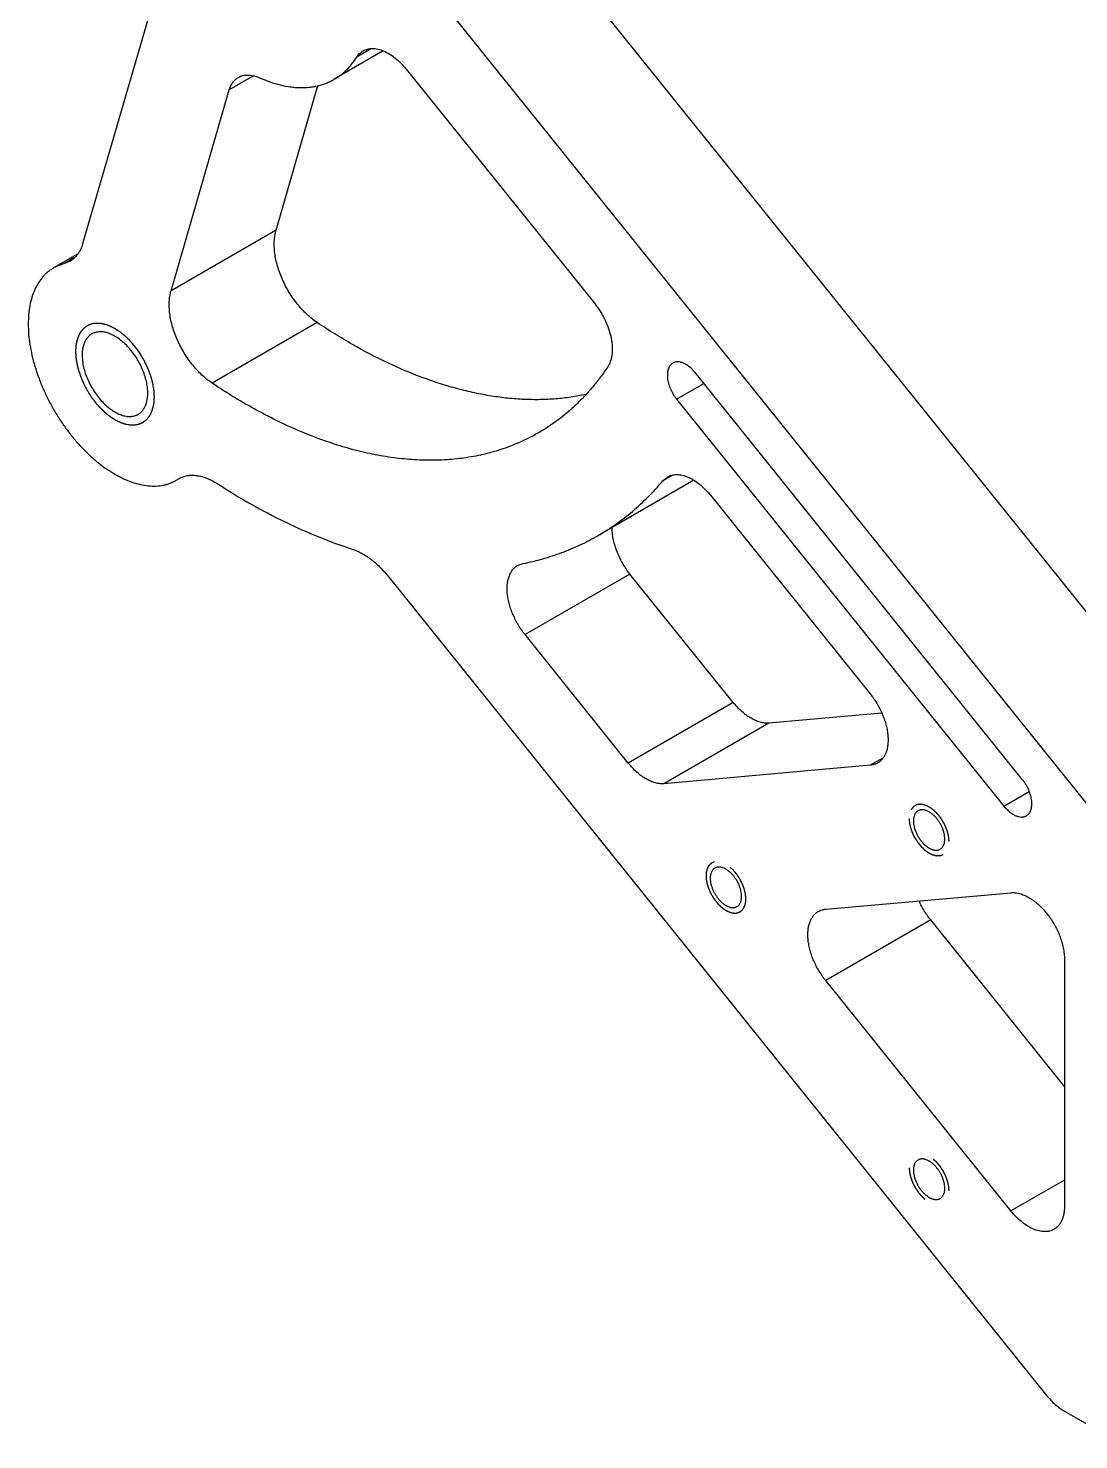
# Model space of a CAD drawing. Header units: inches. Extents: x 0 to 22, y 0 to 17.
# Drawn here: x 15.993 to 19.53, y 9.138 to 13.892 of the extents above; entities that cross this region are included whole.
import ezdxf

# ---------------------------------------------------------------- set-up
doc = ezdxf.new("R2010")
doc.units = ezdxf.units.IN
doc.header["$LTSCALE"] = 1.21
doc.header["$MEASUREMENT"] = 0
doc.linetypes.add('HIDDEN', pattern=[0.2, 0.1, -0.1])
doc.layers.get('0').update_dxf_attribs({"linetype": 'CONTINUOUS'})
doc.layers.add('02___PRT_ALL_AXES', color=7, linetype='CONTINUOUS')

msp = doc.modelspace()

# ---------------------------------------------------------------- linework, layer by layer
at = {"color": 7, "linetype": 'CONTINUOUS'}
for p, q in [((19.9321, 11.458), (17.2895, 14.7454)), ((19.5785, 11.2539), (16.9359, 14.5413)), ((16.4145, 13.9867), (16.1765, 13.1656)), ((17.1886, 13.8151), (17.0238, 13.7199)), ((17.1495, 13.8236), (17.0992, 13.7945)), ((17.2657, 13.754), (17.8997, 12.9653)), ((16.7517, 13.7311), (16.6703, 13.6841)), ((16.8275, 13.2111), (16.9689, 13.6989)), ((16.474, 13.007), (16.6703, 13.6841)), ((16.8275, 13.2111), (16.474, 13.007)), ((16.1592, 13.1308), (16.0788, 13.0844)), ((16.134, 13.1069), (16.0788, 13.0844)), ((16.1471, 13.1179), (16.114, 13.0987)), ((16.9659, 12.9005), (16.6123, 12.6964)), ((18.1764, 12.6427), (18.268, 12.6956)), ((19.3413, 11.3605), (18.239, 12.7317)), ((18.1764, 12.6427), (19.2787, 11.2715)), ((16.4918, 12.3691), (16.5019, 12.3753)), ((18.2343, 12.3691), (17.9113, 12.1827)), ((18.1632, 12.3865), (18.1298, 12.3673)), ((18.1298, 12.3673), (18.1454, 12.3805)), ((18.2906, 12.3188), (18.8283, 11.6498)), ((17.641, 12.0822), (17.659, 12.0889)), ((17.2038, 12.0471), (19.4223, 9.2873)), ((18.0194, 12.0536), (17.6659, 11.8494)), ((18.3672, 11.6209), (18.0194, 12.0536)), ((18.0137, 11.4167), (17.6659, 11.8494)), ((18.3672, 11.6209), (18.0137, 11.4167)), ((18.8671, 11.5854), (18.4874, 11.5515)), ((18.4874, 11.5515), (18.1339, 11.3473)), ((18.8705, 11.4337), (18.8283, 11.4094)), ((18.8283, 11.4094), (18.1339, 11.3473)), ((19.2787, 11.2715), (19.3639, 11.3207)), ((18.6784, 10.9246), (19.3021, 10.9803)), ((19.0319, 10.8883), (18.6784, 10.6842)), ((19.4824, 10.3279), (19.0319, 10.8883)), ((19.4824, 10.756), (19.4824, 9.9244)), ((19.3021, 9.9083), (18.6784, 10.6842)), ((19.4824, 10.0124), (19.3021, 9.9083)), ((19.4824, 9.234), (19.6493, 9.1377))]:
    msp.add_line(p, q, dxfattribs=at)
for points, knots in [([(17.0238, 13.7199), (17.0276, 13.7221), (17.035, 13.7267), (17.0456, 13.7343), (17.0558, 13.7426), (17.0688, 13.7547), (17.0839, 13.7717), (17.0944, 13.7867), (17.0992, 13.7945)], [0, 0, 0, 0, 0.121561, 0.24347, 0.366074, 0.489711, 0.741162, 1, 1, 1, 1]), ([(17.0992, 13.7945), (17.1006, 13.7968), (17.1036, 13.801), (17.1087, 13.8067), (17.1143, 13.8117), (17.1185, 13.8145), (17.1206, 13.8157)], [0, 0, 0, 0, 0.258793, 0.510311, 0.756568, 1, 1, 1, 1]), ([(17.1206, 13.8157), (17.1229, 13.817), (17.1278, 13.8194), (17.1356, 13.8219), (17.1439, 13.8234), (17.1525, 13.8238), (17.1616, 13.8232), (17.1709, 13.8216), (17.1804, 13.8189), (17.1936, 13.8139), (17.2103, 13.805), (17.2298, 13.7911), (17.2452, 13.777), (17.2571, 13.7643), (17.2629, 13.7575), (17.2657, 13.754)], [0, 0, 0, 0, 0.047256, 0.095138, 0.14423, 0.195038, 0.247983, 0.303375, 0.361436, 0.422283, 0.552322, 0.693014, 0.842959, 0.920791, 1, 1, 1, 1]), ([(16.6703, 13.6841), (16.6716, 13.6887), (16.6749, 13.6975), (16.6807, 13.7076), (16.6862, 13.7145), (16.6907, 13.719), (16.6955, 13.723), (16.699, 13.7253), (16.7008, 13.7263)], [0, 0, 0, 0, 0.27152, 0.525579, 0.647321, 0.766398, 0.883656, 1, 1, 1, 1]), ([(16.7008, 13.7263), (16.7032, 13.7277), (16.7082, 13.7301), (16.7162, 13.7327), (16.7248, 13.7341), (16.7337, 13.7344), (16.743, 13.7337), (16.7526, 13.7318), (16.7624, 13.7289), (16.7689, 13.7264), (16.7721, 13.7249)], [0, 0, 0, 0, 0.111417, 0.224376, 0.3403, 0.460462, 0.585912, 0.717456, 0.855465, 1, 1, 1, 1]), ([(16.7721, 13.7249), (16.7836, 13.7198), (16.8065, 13.7107), (16.8412, 13.7004), (16.8697, 13.6949), (16.8919, 13.6925), (16.9133, 13.6914), (16.9343, 13.6922), (16.9547, 13.695), (16.9695, 13.6981), (16.9838, 13.7021), (16.9977, 13.707), (17.011, 13.7129), (17.0196, 13.7175), (17.0238, 13.7199)], [0, 0, 0, 0, 0.144621, 0.282578, 0.413987, 0.477413, 0.539422, 0.659565, 0.718011, 0.775546, 0.832332, 0.888546, 0.944372, 1, 1, 1, 1]), ([(16.9659, 12.9005), (16.96, 12.9045), (16.9483, 12.9131), (16.9315, 12.9278), (16.9152, 12.9441), (16.8998, 12.9621), (16.8853, 12.9814), (16.8719, 13.0018), (16.8598, 13.0231), (16.8492, 13.0451), (16.8401, 13.0673), (16.8327, 13.0897), (16.8271, 13.1119), (16.8233, 13.1336), (16.8214, 13.1546), (16.8214, 13.1746), (16.8233, 13.1934), (16.8259, 13.2054), (16.8275, 13.2111)], [0, 0, 0, 0, 0.059507, 0.121697, 0.186108, 0.252307, 0.31981, 0.388075, 0.456549, 0.524676, 0.591907, 0.657715, 0.721612, 0.783161, 0.841987, 0.897826, 0.950528, 1, 1, 1, 1]), ([(16.1765, 13.1656), (16.1746, 13.1591), (16.1711, 13.1498), (16.1651, 13.1382), (16.16, 13.1304), (16.1543, 13.1234), (16.1481, 13.117), (16.1413, 13.1115), (16.1365, 13.1083), (16.134, 13.1069)], [0, 0, 0, 0, 0.271477, 0.40058, 0.525667, 0.647332, 0.766359, 0.88361, 1, 1, 1, 1]), ([(16.0788, 13.0844), (16.0754, 13.0824), (16.0688, 13.0782), (16.0594, 13.0711), (16.0506, 13.0631), (16.0394, 13.0513), (16.027, 13.0344), (16.0147, 13.0113), (16.0051, 12.9856), (15.9982, 12.9574), (15.9941, 12.9271), (15.9928, 12.8948), (15.9942, 12.8609), (15.9985, 12.8258), (16.0055, 12.7897), (16.0152, 12.753), (16.0275, 12.7161), (16.0422, 12.6792), (16.0592, 12.6429), (16.0785, 12.6073), (16.0997, 12.5728), (16.1226, 12.5399), (16.1472, 12.5087), (16.173, 12.4796), (16.2, 12.4529), (16.2277, 12.4288), (16.256, 12.4076), (16.2846, 12.3894), (16.3132, 12.3744), (16.3416, 12.3628), (16.3695, 12.3547), (16.3965, 12.3501), (16.4226, 12.3492), (16.4435, 12.3515), (16.4593, 12.3553), (16.4706, 12.3589), (16.4815, 12.3635), (16.4884, 12.3671), (16.4918, 12.3691)], [0, 0, 0, 0, 0.011248, 0.022547, 0.033951, 0.045512, 0.069272, 0.094162, 0.12042, 0.148202, 0.177582, 0.208572, 0.241119, 0.275124, 0.310449, 0.34692, 0.384338, 0.422484, 0.461123, 0.50001, 0.538898, 0.577536, 0.615681, 0.653098, 0.689567, 0.72489, 0.758893, 0.791438, 0.822425, 0.851803, 0.879582, 0.905838, 0.930726, 0.954482, 0.966045, 0.977454, 0.988756, 1, 1, 1, 1]), ([(16.6123, 12.6964), (16.6064, 12.7004), (16.5947, 12.709), (16.5779, 12.7236), (16.5617, 12.74), (16.5462, 12.758), (16.5317, 12.7773), (16.5184, 12.7977), (16.5063, 12.819), (16.4956, 12.841), (16.4866, 12.8632), (16.4792, 12.8856), (16.4735, 12.9078), (16.4697, 12.9295), (16.4678, 12.9505), (16.4678, 12.9705), (16.4697, 12.9893), (16.4723, 13.0013), (16.474, 13.007)], [0, 0, 0, 0, 0.059507, 0.121697, 0.186108, 0.252307, 0.31981, 0.388075, 0.456549, 0.524676, 0.591907, 0.657715, 0.721612, 0.783161, 0.841987, 0.897826, 0.950528, 1, 1, 1, 1]), ([(17.8997, 12.9653), (17.9031, 12.961), (17.9097, 12.9523), (17.9219, 12.9342), (17.9351, 12.9102), (17.9475, 12.8805), (17.9547, 12.8553), (17.9582, 12.8355), (17.9596, 12.8213), (17.96, 12.8076), (17.9592, 12.7946), (17.9573, 12.7824), (17.9543, 12.7711), (17.9501, 12.7608), (17.9466, 12.7546), (17.9447, 12.7517)], [0, 0, 0, 0, 0.070492, 0.141837, 0.284894, 0.425592, 0.560581, 0.625027, 0.687003, 0.746277, 0.802679, 0.856149, 0.906744, 0.954614, 1, 1, 1, 1]), ([(17.8702, 12.6584), (17.8537, 12.6548), (17.8202, 12.6486), (17.7689, 12.6428), (17.7164, 12.6403), (17.6627, 12.641), (17.608, 12.6451), (17.5523, 12.6524), (17.4957, 12.6631), (17.4384, 12.6769), (17.3804, 12.694), (17.3014, 12.7214), (17.2017, 12.7637), (17.1035, 12.8151), (17.0248, 12.862), (16.9855, 12.8874), (16.9659, 12.9005)], [0, 0, 0, 0, 0.052711, 0.106318, 0.160957, 0.216751, 0.273805, 0.332211, 0.392043, 0.453361, 0.516211, 0.580621, 0.71415, 0.854007, 0.926268, 1, 1, 1, 1]), ([(17.9447, 12.7517), (17.9369, 12.74), (17.9208, 12.7171), (17.895, 12.6844), (17.8678, 12.6535), (17.8391, 12.6246), (17.8092, 12.5976), (17.7779, 12.5726), (17.7453, 12.5497), (17.7228, 12.5357), (17.7113, 12.5291)], [0, 0, 0, 0, 0.129806, 0.257778, 0.384115, 0.509037, 0.6328, 0.755687, 0.877989, 1, 1, 1, 1]), ([(18.1635, 12.7639), (18.1618, 12.7629), (18.1585, 12.7606), (18.1544, 12.7561), (18.1509, 12.7507), (18.1483, 12.7446), (18.1464, 12.7377), (18.1453, 12.7301), (18.145, 12.722), (18.1456, 12.7135), (18.1469, 12.7046), (18.1491, 12.6955), (18.152, 12.6862), (18.1556, 12.677), (18.1599, 12.668), (18.1648, 12.6591), (18.1703, 12.6507), (18.1743, 12.6453), (18.1764, 12.6427)], [0, 0, 0, 0, 0.043617, 0.088342, 0.135155, 0.184807, 0.237799, 0.294381, 0.354593, 0.418288, 0.48518, 0.554861, 0.626841, 0.700542, 0.775346, 0.850642, 0.925788, 1, 1, 1, 1]), ([(18.239, 12.7317), (18.2361, 12.7353), (18.2301, 12.7421), (18.2203, 12.7511), (18.2117, 12.7572), (18.2048, 12.7612), (18.1997, 12.7636), (18.1946, 12.7655), (18.1881, 12.7673), (18.1817, 12.7682), (18.1756, 12.7679), (18.1713, 12.7671), (18.1672, 12.7658), (18.1647, 12.7646), (18.1635, 12.7639)], [0, 0, 0, 0, 0.15698, 0.306968, 0.447667, 0.514126, 0.57781, 0.638666, 0.696735, 0.804929, 0.855745, 0.904843, 0.952733, 1, 1, 1, 1]), ([(17.7113, 12.5291), (17.6935, 12.5188), (17.6568, 12.4999), (17.599, 12.4766), (17.5387, 12.4585), (17.476, 12.4456), (17.4112, 12.438), (17.3443, 12.4357), (17.2757, 12.4387), (17.2176, 12.4455), (17.1704, 12.4535), (17.1221, 12.4634), (17.061, 12.4791), (16.9872, 12.503), (16.9127, 12.5319), (16.8376, 12.5658), (16.7622, 12.6046), (16.6867, 12.6481), (16.6371, 12.6798), (16.6123, 12.6964)], [0, 0, 0, 0, 0.052722, 0.105751, 0.159383, 0.213899, 0.269558, 0.326587, 0.385185, 0.445515, 0.476377, 0.507719, 0.571878, 0.638069, 0.706329, 0.776672, 0.849097, 0.92357, 1, 1, 1, 1]), ([(16.5019, 12.3753), (16.5061, 12.3777), (16.5149, 12.3818), (16.5293, 12.3855), (16.5447, 12.3868), (16.5608, 12.3857), (16.5776, 12.3822), (16.5948, 12.3763), (16.6123, 12.3682), (16.6237, 12.3616), (16.6294, 12.3579)], [0, 0, 0, 0, 0.106368, 0.215095, 0.328125, 0.447124, 0.573319, 0.707454, 0.849808, 1, 1, 1, 1]), ([(17.9113, 12.1827), (17.9318, 12.1945), (17.9718, 12.2201), (18.0284, 12.2638), (18.0815, 12.3128), (18.1141, 12.3486), (18.1298, 12.3673)], [0, 0, 0, 0, 0.246763, 0.494857, 0.745564, 1, 1, 1, 1]), ([(18.1454, 12.3805), (18.1478, 12.3818), (18.1526, 12.3842), (18.1604, 12.3867), (18.1687, 12.3882), (18.1774, 12.3886), (18.1864, 12.388), (18.1957, 12.3863), (18.2053, 12.3837), (18.215, 12.38), (18.2248, 12.3753), (18.2381, 12.3677), (18.2546, 12.3559), (18.2701, 12.3418), (18.282, 12.3291), (18.2877, 12.3223), (18.2906, 12.3188)], [0, 0, 0, 0, 0.047271, 0.095148, 0.144226, 0.195029, 0.247966, 0.303354, 0.361409, 0.422248, 0.485917, 0.552364, 0.693038, 0.842987, 0.920813, 1, 1, 1, 1]), ([(16.6294, 12.3579), (16.6668, 12.3338), (16.7419, 12.2885), (16.8562, 12.2284), (16.9699, 12.1776), (17.0465, 12.1496), (17.0845, 12.1373)], [0, 0, 0, 0, 0.263557, 0.518201, 0.763703, 1, 1, 1, 1]), ([(17.659, 12.0889), (17.6815, 12.0933), (17.7258, 12.1038), (17.7903, 12.1248), (17.8524, 12.1509), (17.892, 12.1716), (17.9113, 12.1827)], [0, 0, 0, 0, 0.253948, 0.504578, 0.752883, 1, 1, 1, 1]), ([(18.0194, 12.0536), (18.0148, 12.0594), (18.0058, 12.0714), (17.9939, 12.0905), (17.9834, 12.1105), (17.9747, 12.1309), (17.9677, 12.1515), (17.9627, 12.1719), (17.9598, 12.1917), (17.9592, 12.2047), (17.9593, 12.211)], [0, 0, 0, 0, 0.130145, 0.261877, 0.39349, 0.523514, 0.650459, 0.772941, 0.889768, 1, 1, 1, 1]), ([(17.0845, 12.1373), (17.0897, 12.1357), (17.1001, 12.1317), (17.1155, 12.1241), (17.1309, 12.1149), (17.1462, 12.1042), (17.1613, 12.0919), (17.1761, 12.0782), (17.1903, 12.0633), (17.1994, 12.0526), (17.2038, 12.0471)], [0, 0, 0, 0, 0.107299, 0.220312, 0.338808, 0.462503, 0.591027, 0.723895, 0.860507, 1, 1, 1, 1]), ([(17.6659, 11.8494), (17.6619, 11.8544), (17.6541, 11.8647), (17.6436, 11.881), (17.6341, 11.8979), (17.6259, 11.9154), (17.6189, 11.9331), (17.6133, 11.9508), (17.6092, 11.9683), (17.6066, 11.9853), (17.6055, 12.0018), (17.606, 12.0173), (17.6081, 12.0319), (17.6117, 12.0451), (17.6169, 12.057), (17.6225, 12.0657), (17.6276, 12.0717), (17.6317, 12.0757), (17.6362, 12.0792), (17.6393, 12.0812), (17.641, 12.0822)], [0, 0, 0, 0, 0.074217, 0.149343, 0.22462, 0.299419, 0.373116, 0.445084, 0.514759, 0.581643, 0.645334, 0.705538, 0.762117, 0.815104, 0.864754, 0.911563, 0.934149, 0.956328, 0.978232, 1, 1, 1, 1]), ([(18.8283, 11.6498), (18.8323, 11.6448), (18.84, 11.6345), (18.8506, 11.6183), (18.86, 11.6013), (18.8683, 11.5839), (18.8753, 11.5662), (18.8809, 11.5485), (18.885, 11.531), (18.8876, 11.5139), (18.8886, 11.4975), (18.8881, 11.4819), (18.8861, 11.4674), (18.8824, 11.4541), (18.8773, 11.4423), (18.8707, 11.432), (18.8627, 11.4234), (18.8565, 11.419), (18.8532, 11.4171)], [0, 0, 0, 0, 0.074219, 0.149354, 0.22464, 0.299443, 0.373145, 0.445121, 0.514803, 0.581694, 0.645393, 0.705606, 0.762194, 0.815188, 0.864846, 0.911662, 0.956387, 1, 1, 1, 1]), ([(18.4874, 11.5515), (18.4828, 11.5511), (18.473, 11.5512), (18.458, 11.5541), (18.4425, 11.5595), (18.4268, 11.5675), (18.4112, 11.5778), (18.3958, 11.5902), (18.381, 11.6047), (18.3717, 11.6153), (18.3672, 11.6209)], [0, 0, 0, 0, 0.097987, 0.20328, 0.316751, 0.438759, 0.568997, 0.706723, 0.85092, 1, 1, 1, 1]), ([(18.1339, 11.3473), (18.1292, 11.3469), (18.1194, 11.3471), (18.1044, 11.3499), (18.089, 11.3554), (18.0733, 11.3634), (18.0576, 11.3736), (18.0422, 11.3861), (18.0274, 11.4006), (18.0182, 11.4112), (18.0137, 11.4167)], [0, 0, 0, 0, 0.097987, 0.20328, 0.316751, 0.438759, 0.568997, 0.706723, 0.85092, 1, 1, 1, 1]), ([(18.8532, 11.4171), (18.8514, 11.416), (18.8475, 11.4141), (18.8414, 11.4118), (18.835, 11.4102), (18.8305, 11.4096), (18.8283, 11.4094)], [0, 0, 0, 0, 0.245005, 0.492165, 0.743291, 1, 1, 1, 1]), ([(19.3542, 11.2393), (19.3559, 11.2403), (19.3592, 11.2426), (19.3633, 11.2471), (19.3668, 11.2524), (19.3694, 11.2586), (19.3713, 11.2655), (19.3724, 11.2731), (19.3727, 11.2812), (19.3721, 11.2897), (19.3708, 11.2986), (19.3686, 11.3077), (19.3657, 11.317), (19.3621, 11.3262), (19.3578, 11.3352), (19.3529, 11.3441), (19.3474, 11.3525), (19.3434, 11.3579), (19.3413, 11.3605)], [0, 0, 0, 0, 0.043617, 0.088342, 0.135155, 0.184807, 0.237799, 0.294381, 0.354593, 0.418288, 0.48518, 0.554861, 0.626841, 0.700542, 0.775346, 0.850642, 0.925788, 1, 1, 1, 1]), ([(19.2787, 11.2715), (19.2816, 11.2679), (19.2876, 11.2611), (19.2974, 11.2521), (19.306, 11.246), (19.3129, 11.242), (19.318, 11.2396), (19.3231, 11.2377), (19.3295, 11.2359), (19.336, 11.235), (19.3421, 11.2353), (19.3464, 11.2361), (19.3505, 11.2374), (19.353, 11.2386), (19.3542, 11.2393)], [0, 0, 0, 0, 0.15698, 0.306968, 0.447667, 0.514126, 0.57781, 0.638666, 0.696735, 0.804929, 0.855745, 0.904843, 0.952733, 1, 1, 1, 1]), ([(19.0319, 10.8883), (19.028, 10.8931), (19.0205, 10.9032), (19.0102, 10.919), (19.0009, 10.9355), (18.9954, 10.9469), (18.9928, 10.9526)], [0, 0, 0, 0, 0.24777, 0.49859, 0.750006, 1, 1, 1, 1]), ([(19.3021, 10.9803), (19.3067, 10.9807), (19.3166, 10.9806), (19.3315, 10.9777), (19.347, 10.9722), (19.3627, 10.9643), (19.3783, 10.954), (19.3937, 10.9415), (19.4086, 10.9271), (19.4226, 10.9109), (19.4356, 10.8933), (19.4474, 10.8746), (19.4578, 10.855), (19.4665, 10.8349), (19.4734, 10.8147), (19.4785, 10.7946), (19.4816, 10.7751), (19.4824, 10.7622), (19.4824, 10.756)], [0, 0, 0, 0, 0.04505, 0.093459, 0.145628, 0.201719, 0.2616, 0.324926, 0.391188, 0.459753, 0.529903, 0.600858, 0.671814, 0.741966, 0.810529, 0.876786, 0.940139, 1, 1, 1, 1]), ([(18.6784, 10.6842), (18.6744, 10.6891), (18.6667, 10.6995), (18.6561, 10.7157), (18.6466, 10.7327), (18.6384, 10.7501), (18.6314, 10.7678), (18.6258, 10.7855), (18.6217, 10.803), (18.6191, 10.82), (18.618, 10.8365), (18.6185, 10.852), (18.6206, 10.8666), (18.6242, 10.8798), (18.6294, 10.8917), (18.636, 10.902), (18.644, 10.9105), (18.6502, 10.915), (18.6535, 10.9169)], [0, 0, 0, 0, 0.074219, 0.149354, 0.22464, 0.299443, 0.373145, 0.445121, 0.514803, 0.581694, 0.645393, 0.705606, 0.762194, 0.815188, 0.864846, 0.911662, 0.956387, 1, 1, 1, 1]), ([(18.6535, 10.9169), (18.6553, 10.918), (18.6592, 10.9199), (18.6653, 10.9222), (18.6717, 10.9238), (18.6761, 10.9244), (18.6784, 10.9246)], [0, 0, 0, 0, 0.245005, 0.492165, 0.743291, 1, 1, 1, 1]), ([(19.4472, 9.8466), (19.4449, 9.8452), (19.44, 9.8429), (19.4322, 9.8403), (19.4239, 9.8389), (19.4121, 9.8383), (19.3998, 9.8399), (19.3874, 9.8434), (19.3777, 9.847), (19.3679, 9.8517), (19.3545, 9.8593), (19.338, 9.8711), (19.3225, 9.8853), (19.3106, 9.898), (19.3049, 9.9048), (19.3021, 9.9083)], [0, 0, 0, 0, 0.047265, 0.095153, 0.144246, 0.195056, 0.303239, 0.361303, 0.422152, 0.485829, 0.552289, 0.692987, 0.842953, 0.920792, 1, 1, 1, 1]), ([(19.4824, 9.9244), (19.4824, 9.92), (19.482, 9.9113), (19.4803, 9.8988), (19.4775, 9.8872), (19.4735, 9.8766), (19.4685, 9.8672), (19.4624, 9.8589), (19.4553, 9.8519), (19.45, 9.8482), (19.4472, 9.8466)], [0, 0, 0, 0, 0.148502, 0.289484, 0.422739, 0.548645, 0.667991, 0.781936, 0.891988, 1, 1, 1, 1]), ([(19.4223, 9.2873), (19.4268, 9.2818), (19.436, 9.2711), (19.4508, 9.2567), (19.4662, 9.2442), (19.477, 9.2372), (19.4824, 9.234)], [0, 0, 0, 0, 0.265689, 0.52252, 0.76796, 1, 1, 1, 1])]:
    msp.add_open_spline(points, degree=3, knots=knots, dxfattribs=at)
at = {"layer": '02___PRT_ALL_AXES', "color": 8, "linetype": 'HIDDEN'}
for p, q in [((16.2577, 12.8924), (16.2523, 12.894)), ((16.2964, 12.8729), (16.2908, 12.8765)), ((16.3341, 12.8409), (16.3289, 12.8461)), ((16.3392, 12.8354), (16.3341, 12.8409)), ((16.3442, 12.8298), (16.3392, 12.8354)), ((16.354, 12.818), (16.3442, 12.8298)), ((16.3587, 12.8119), (16.354, 12.818)), ((16.3676, 12.7992), (16.3587, 12.8119)), ((16.3719, 12.7926), (16.3676, 12.7992)), ((16.3909, 12.7583), (16.3874, 12.7653)), ((16.1631, 12.738), (16.1653, 12.7308)), ((16.1653, 12.7308), (16.1705, 12.7165)), ((16.1705, 12.7165), (16.1733, 12.7093)), ((16.1868, 12.6812), (16.1906, 12.6743)), ((16.4155, 12.6802), (16.4144, 12.6872)), ((16.4176, 12.6407), (16.4178, 12.647)), ((16.4178, 12.647), (16.4179, 12.6502)), ((16.2166, 12.6354), (16.2214, 12.6294)), ((16.2214, 12.6294), (16.2263, 12.6236)), ((16.2853, 12.5736), (16.2908, 12.5706)), ((16.3236, 12.558), (16.3289, 12.557)), ((19.0661, 11.2314), (19.0638, 11.2345)), ((18.9659, 11.1935), (18.9671, 11.1898)), ((18.9767, 11.1683), (18.9786, 11.1648)), ((18.303, 11.0838), (18.3008, 11.0832)), ((18.3008, 10.9616), (18.303, 10.9583)), ((18.3698, 10.9116), (18.3724, 10.9116)), ((18.3797, 10.9122), (18.382, 10.9127))]:
    msp.add_line(p, q, dxfattribs=at)
for points, knots in [([(16.2029, 12.8942), (16.2013, 12.8936), (16.1989, 12.8927), (16.1958, 12.8914), (16.1936, 12.8901), (16.1913, 12.889), (16.1891, 12.8876), (16.187, 12.8861), (16.1849, 12.8848), (16.183, 12.883), (16.181, 12.8814), (16.179, 12.8797), (16.1773, 12.8777), (16.1754, 12.8759), (16.1732, 12.8731), (16.1716, 12.871), (16.1705, 12.8696)], [0, 0, 0, 0, 0.125, 0.1875, 0.25, 0.3125, 0.375, 0.4375, 0.5, 0.5625, 0.625, 0.6875, 0.75, 0.8125, 0.875, 1, 1, 1, 1]), ([(16.2523, 12.894), (16.2509, 12.8944), (16.248, 12.8952), (16.2419, 12.8964), (16.2343, 12.8977), (16.227, 12.8979), (16.2212, 12.8978), (16.2181, 12.8974), (16.2166, 12.8973)], [0, 0, 0, 0, 0.125, 0.25, 0.5, 0.75, 0.875, 1, 1, 1, 1]), ([(16.1653, 12.8612), (16.1644, 12.8591), (16.1629, 12.8561), (16.1611, 12.852), (16.16, 12.8486), (16.1587, 12.8454), (16.1577, 12.8419), (16.1568, 12.8383), (16.1558, 12.8349), (16.1553, 12.831), (16.1545, 12.8273), (16.1539, 12.8235), (16.1536, 12.8195), (16.1531, 12.8156), (16.1529, 12.8102), (16.1528, 12.806), (16.1527, 12.8033)], [0, 0, 0, 0, 0.125, 0.1875, 0.25, 0.3125, 0.375, 0.4375, 0.5, 0.5625, 0.625, 0.6875, 0.75, 0.8125, 0.875, 1, 1, 1, 1]), ([(16.1705, 12.8696), (16.1703, 12.8693), (16.17, 12.8689), (16.1691, 12.8676), (16.168, 12.8658), (16.167, 12.8641), (16.1661, 12.8626), (16.1656, 12.8616), (16.1653, 12.8612)], [0, 0, 0, 0, 0.125, 0.25, 0.5, 0.75, 0.875, 1, 1, 1, 1]), ([(16.1527, 12.8033), (16.1528, 12.8008), (16.1528, 12.7972), (16.153, 12.7922), (16.1534, 12.7882), (16.1537, 12.7843), (16.1541, 12.7802), (16.1547, 12.7761), (16.1552, 12.7721), (16.156, 12.7679), (16.1569, 12.7624), (16.1582, 12.7568), (16.1594, 12.7513), (16.161, 12.7454), (16.1622, 12.7409), (16.1631, 12.738)], [0, 0, 0, 0, 0.125, 0.1875, 0.25, 0.3125, 0.375, 0.4375, 0.5, 0.5625, 0.625, 0.75, 0.8125, 0.875, 1, 1, 1, 1]), ([(16.3874, 12.7653), (16.3869, 12.7663), (16.3861, 12.7678), (16.3851, 12.7699), (16.3832, 12.7735), (16.3804, 12.7786), (16.3773, 12.7837), (16.3754, 12.787), (16.3739, 12.7895), (16.3727, 12.7913), (16.3719, 12.7926)], [0, 0, 0, 0, 0.125, 0.1875, 0.25, 0.5, 0.75, 0.8125, 0.875, 1, 1, 1, 1]), ([(16.4144, 12.6872), (16.4138, 12.6901), (16.4126, 12.6959), (16.4097, 12.7077), (16.4055, 12.7226), (16.3999, 12.7376), (16.395, 12.7495), (16.3922, 12.7554), (16.3909, 12.7583)], [0, 0, 0, 0, 0.125, 0.25, 0.5, 0.75, 0.875, 1, 1, 1, 1]), ([(16.1733, 12.7093), (16.1738, 12.7083), (16.1744, 12.7067), (16.1753, 12.7046), (16.177, 12.701), (16.1793, 12.6957), (16.182, 12.6904), (16.1837, 12.687), (16.185, 12.6844), (16.1861, 12.6825), (16.1868, 12.6812)], [0, 0, 0, 0, 0.125, 0.1875, 0.25, 0.5, 0.75, 0.8125, 0.875, 1, 1, 1, 1]), ([(16.2263, 12.6236), (16.2271, 12.6228), (16.2281, 12.6216), (16.2296, 12.6199), (16.2322, 12.6171), (16.236, 12.613), (16.2403, 12.6086), (16.2439, 12.6051), (16.246, 12.6032), (16.247, 12.6023)], [0, 0, 0, 0, 0.125, 0.1875, 0.25, 0.5, 0.75, 0.875, 1, 1, 1, 1]), ([(16.247, 12.6023), (16.2473, 12.602), (16.2479, 12.6014), (16.2496, 12.5999), (16.2519, 12.5978), (16.2541, 12.5959), (16.256, 12.5943), (16.2572, 12.5934), (16.2577, 12.5929)], [0, 0, 0, 0, 0.125, 0.25, 0.5, 0.75, 0.875, 1, 1, 1, 1]), ([(16.3942, 12.5765), (16.3953, 12.5779), (16.397, 12.5799), (16.3992, 12.5827), (16.4022, 12.5872), (16.4067, 12.5942), (16.4103, 12.6035), (16.4128, 12.6111), (16.4138, 12.6152), (16.4144, 12.6172)], [0, 0, 0, 0, 0.125, 0.1875, 0.25, 0.5, 0.75, 0.875, 1, 1, 1, 1]), ([(16.4144, 12.6172), (16.4144, 12.6176), (16.4146, 12.6182), (16.415, 12.62), (16.4154, 12.6224), (16.4158, 12.6247), (16.4162, 12.6267), (16.4164, 12.628), (16.4164, 12.6286)], [0, 0, 0, 0, 0.125, 0.25, 0.5, 0.75, 0.875, 1, 1, 1, 1]), ([(16.4164, 12.6286), (16.4165, 12.629), (16.4166, 12.6297), (16.4168, 12.6316), (16.4171, 12.6341), (16.4173, 12.6366), (16.4175, 12.6387), (16.4176, 12.6401), (16.4176, 12.6407)], [0, 0, 0, 0, 0.125, 0.25, 0.5, 0.75, 0.875, 1, 1, 1, 1]), ([(16.3289, 12.557), (16.3317, 12.5566), (16.3351, 12.5563), (16.3394, 12.5557), (16.3421, 12.5557), (16.3454, 12.5558), (16.3488, 12.5558), (16.3514, 12.5559), (16.3539, 12.5563), (16.3565, 12.5566), (16.359, 12.5571), (16.361, 12.5572), (16.3627, 12.5579), (16.3651, 12.5586), (16.3675, 12.5594), (16.3699, 12.56), (16.3722, 12.561), (16.3749, 12.5624), (16.3777, 12.5637), (16.3799, 12.5648), (16.3829, 12.567), (16.3854, 12.5688), (16.3874, 12.5702)], [0, 0, 0, 0, 0.125, 0.15625, 0.1875, 0.25, 0.3125, 0.34375, 0.375, 0.4375, 0.46875, 0.5, 0.53125, 0.5625, 0.625, 0.65625, 0.6875, 0.75, 0.8125, 0.84375, 0.875, 1, 1, 1, 1]), ([(16.3874, 12.5702), (16.3877, 12.5703), (16.3881, 12.5707), (16.3892, 12.5716), (16.3906, 12.5729), (16.392, 12.5742), (16.3931, 12.5754), (16.3938, 12.5761), (16.3942, 12.5765)], [0, 0, 0, 0, 0.125, 0.25, 0.5, 0.75, 0.875, 1, 1, 1, 1]), ([(19.0638, 11.2345), (19.0612, 11.2376), (19.0579, 11.2416), (19.0539, 11.2462), (19.0513, 11.2494), (19.0476, 11.2526), (19.044, 11.2558), (19.0411, 11.2584), (19.0389, 11.2604), (19.0367, 11.2623), (19.0337, 11.2641), (19.0299, 11.2666), (19.0261, 11.2688), (19.0231, 11.271), (19.0209, 11.2718), (19.0186, 11.2727), (19.0156, 11.2738), (19.0119, 11.2752), (19.0082, 11.2767), (19.0054, 11.2769), (19.0033, 11.2772), (19.0012, 11.2774), (18.9991, 11.2776), (18.9973, 11.2778), (18.996, 11.2779), (18.9949, 11.2782), (18.994, 11.2779), (18.9927, 11.2776), (18.9912, 11.2773), (18.9894, 11.2769), (18.9875, 11.2765), (18.9857, 11.2761), (18.9832, 11.2758), (18.9806, 11.274), (18.978, 11.2723), (18.9759, 11.271), (18.9744, 11.27), (18.9731, 11.2692), (18.9723, 11.2681), (18.9711, 11.2665), (18.9694, 11.2641), (18.9676, 11.2618), (18.9665, 11.2602), (18.9657, 11.2592), (18.9651, 11.2575), (18.9644, 11.2554), (18.9634, 11.2527), (18.9622, 11.2492), (18.9609, 11.2458), (18.9607, 11.2425), (18.9603, 11.2392), (18.96, 11.2351), (18.9596, 11.2318), (18.9595, 11.2302)], [0, 0, 0, 0, 0.0625, 0.078125, 0.09375, 0.125, 0.15625, 0.171875, 0.1875, 0.203125, 0.21875, 0.25, 0.28125, 0.296875, 0.3125, 0.328125, 0.34375, 0.375, 0.40625, 0.421875, 0.4375, 0.453125, 0.46875, 0.484375, 0.492188, 0.5, 0.507812, 0.515625, 0.53125, 0.546875, 0.5625, 0.578125, 0.59375, 0.625, 0.65625, 0.671875, 0.6875, 0.703125, 0.710938, 0.71875, 0.75, 0.78125, 0.789062, 0.796875, 0.8125, 0.828125, 0.84375, 0.875, 0.90625, 0.921875, 0.9375, 0.96875, 1, 1, 1, 1]), ([(19.0938, 11.1526), (19.0937, 11.1542), (19.0935, 11.1573), (19.0932, 11.1613), (19.0931, 11.1644), (19.0926, 11.1677), (19.0917, 11.1719), (19.091, 11.176), (19.0903, 11.1793), (19.0892, 11.1827), (19.0883, 11.1861), (19.0872, 11.1895), (19.0866, 11.1921), (19.0854, 11.1946), (19.0841, 11.198), (19.0827, 11.2014), (19.0814, 11.2048), (19.0797, 11.2081), (19.0775, 11.2122), (19.0754, 11.2164), (19.0737, 11.2196), (19.0706, 11.2243), (19.0681, 11.2282), (19.0661, 11.2314)], [0, 0, 0, 0, 0.0625, 0.125, 0.15625, 0.1875, 0.25, 0.3125, 0.34375, 0.375, 0.4375, 0.46875, 0.5, 0.53125, 0.5625, 0.625, 0.65625, 0.6875, 0.75, 0.8125, 0.84375, 0.875, 1, 1, 1, 1]), ([(18.9786, 11.1648), (18.9799, 11.1629), (18.9824, 11.159), (18.9856, 11.1542), (18.988, 11.1502), (18.9909, 11.1466), (18.9945, 11.1422), (18.9978, 11.1383), (19, 11.1356), (19.0016, 11.134), (19.0043, 11.1315), (19.0074, 11.1285), (19.0106, 11.1256), (19.0129, 11.1233), (19.0154, 11.1217), (19.0187, 11.1193), (19.022, 11.117), (19.0249, 11.1149), (19.0266, 11.1139), (19.029, 11.1128), (19.0327, 11.111), (19.0364, 11.1093), (19.0388, 11.1081), (19.0404, 11.1076), (19.0432, 11.107), (19.0464, 11.1062), (19.0492, 11.1056), (19.0508, 11.1052), (19.0521, 11.1048), (19.0531, 11.105), (19.0546, 11.105), (19.0571, 11.1051), (19.06, 11.1052), (19.0625, 11.1052), (19.064, 11.1054), (19.0652, 11.1059), (19.0669, 11.1064), (19.0688, 11.1072), (19.0707, 11.1078), (19.0723, 11.1085), (19.0737, 11.1089), (19.0748, 11.1096), (19.0766, 11.1112), (19.0787, 11.1129), (19.0805, 11.1144), (19.0815, 11.1152), (19.0824, 11.1158), (19.0829, 11.1168), (19.0837, 11.118), (19.0851, 11.1202), (19.0867, 11.1227), (19.0881, 11.1248), (19.0888, 11.1261), (19.0892, 11.1277), (19.0899, 11.1296), (19.0906, 11.1319), (19.0913, 11.1342), (19.0919, 11.1361), (19.0924, 11.1376), (19.0926, 11.1394), (19.0929, 11.1426), (19.0933, 11.1471), (19.0936, 11.1508), (19.0938, 11.1526)], [0, 0, 0, 0, 0.03125, 0.0625, 0.078125, 0.09375, 0.125, 0.15625, 0.164062, 0.171875, 0.1875, 0.21875, 0.234375, 0.25, 0.265625, 0.28125, 0.3125, 0.328125, 0.335938, 0.34375, 0.375, 0.40625, 0.414062, 0.421875, 0.4375, 0.46875, 0.484375, 0.492188, 0.5, 0.507812, 0.515625, 0.53125, 0.5625, 0.578125, 0.585938, 0.59375, 0.609375, 0.625, 0.640625, 0.65625, 0.664062, 0.671875, 0.6875, 0.71875, 0.734375, 0.742188, 0.75, 0.757812, 0.765625, 0.78125, 0.8125, 0.828125, 0.835938, 0.84375, 0.859375, 0.875, 0.890625, 0.90625, 0.914062, 0.921875, 0.9375, 0.96875, 1, 1, 1, 1]), ([(18.3008, 11.0832), (18.2999, 11.0827), (18.298, 11.0819), (18.2958, 11.0807), (18.2939, 11.0799), (18.2923, 11.0787), (18.2904, 11.0769), (18.2884, 11.0753), (18.2868, 11.0739), (18.2856, 11.072), (18.2843, 11.0703), (18.2831, 11.0685), (18.282, 11.0672), (18.2814, 11.0655), (18.2805, 11.0634), (18.2796, 11.0612), (18.2786, 11.0591), (18.2779, 11.0566), (18.2773, 11.0535), (18.2765, 11.0504), (18.276, 11.0478), (18.2759, 11.0449), (18.2756, 11.0414), (18.2754, 11.0385), (18.2753, 11.0371)], [0, 0, 0, 0, 0.0625, 0.125, 0.15625, 0.1875, 0.25, 0.3125, 0.34375, 0.375, 0.4375, 0.46875, 0.5, 0.53125, 0.5625, 0.625, 0.65625, 0.6875, 0.75, 0.8125, 0.84375, 0.875, 0.9375, 1, 1, 1, 1]), ([(18.4097, 10.9595), (18.4095, 10.9613), (18.4092, 10.965), (18.4088, 10.9696), (18.4085, 10.9733), (18.4083, 10.9761), (18.4075, 10.9791), (18.4067, 10.9829), (18.4055, 10.9878), (18.4045, 10.9927), (18.4029, 10.9966), (18.4015, 11.0006), (18.4, 11.0045), (18.3987, 11.008), (18.398, 11.0099), (18.397, 11.0119), (18.3957, 11.0143), (18.3927, 11.0202), (18.3893, 11.0271), (18.3844, 11.0342), (18.3814, 11.0386), (18.3791, 11.0423), (18.3763, 11.0454), (18.373, 11.0494), (18.3695, 11.0534), (18.3668, 11.0566), (18.3638, 11.0591), (18.3602, 11.0625), (18.3565, 11.0658), (18.3535, 11.0684), (18.3504, 11.0704), (18.3473, 11.0725), (18.3442, 11.0745), (18.3423, 11.0758), (18.3407, 11.0769), (18.3392, 11.0775), (18.3365, 11.0787), (18.3335, 11.08), (18.3305, 11.0812), (18.3274, 11.0827), (18.3238, 11.0832), (18.3202, 11.0839), (18.3173, 11.0844), (18.3151, 11.085), (18.3131, 11.0848), (18.3104, 11.0845), (18.307, 11.0842), (18.3044, 11.084), (18.303, 11.0838)], [0, 0, 0, 0, 0.03125, 0.0625, 0.078125, 0.09375, 0.109375, 0.125, 0.15625, 0.1875, 0.203125, 0.21875, 0.25, 0.265625, 0.273438, 0.28125, 0.296875, 0.3125, 0.375, 0.40625, 0.4375, 0.453125, 0.46875, 0.5, 0.53125, 0.546875, 0.5625, 0.59375, 0.625, 0.640625, 0.65625, 0.6875, 0.703125, 0.71875, 0.726562, 0.734375, 0.75, 0.78125, 0.796875, 0.8125, 0.84375, 0.875, 0.890625, 0.90625, 0.921875, 0.9375, 0.96875, 1, 1, 1, 1]), ([(18.2753, 11.0371), (18.2754, 11.0356), (18.2756, 11.0327), (18.2758, 11.029), (18.2759, 11.0261), (18.2764, 11.023), (18.2772, 11.019), (18.2778, 11.0151), (18.2784, 11.0119), (18.2794, 11.0086), (18.2803, 11.0054), (18.2812, 11.0022), (18.2818, 10.9997), (18.2829, 10.9973), (18.2841, 10.9941), (18.2854, 10.9908), (18.2866, 10.9876), (18.2881, 10.9844), (18.2901, 10.9804), (18.292, 10.9764), (18.2936, 10.9732), (18.2966, 10.9686), (18.2989, 10.9647), (18.3008, 10.9616)], [0, 0, 0, 0, 0.0625, 0.125, 0.15625, 0.1875, 0.25, 0.3125, 0.34375, 0.375, 0.4375, 0.46875, 0.5, 0.53125, 0.5625, 0.625, 0.65625, 0.6875, 0.75, 0.8125, 0.84375, 0.875, 1, 1, 1, 1]), ([(18.303, 10.9583), (18.3043, 10.9567), (18.3068, 10.9535), (18.3099, 10.9496), (18.3124, 10.9463), (18.3151, 10.9434), (18.3185, 10.94), (18.3219, 10.9365), (18.3247, 10.9338), (18.3276, 10.9316), (18.3304, 10.9292), (18.3333, 10.927), (18.3355, 10.9251), (18.3377, 10.9239), (18.3406, 10.9221), (18.3435, 10.9204), (18.3461, 10.9188), (18.3475, 10.918), (18.3497, 10.9172), (18.353, 10.9159), (18.3562, 10.9147), (18.3584, 10.9137), (18.3598, 10.9134), (18.3622, 10.913), (18.3657, 10.9124), (18.3684, 10.9119), (18.3698, 10.9116)], [0, 0, 0, 0, 0.0625, 0.125, 0.15625, 0.1875, 0.25, 0.3125, 0.34375, 0.375, 0.4375, 0.46875, 0.5, 0.53125, 0.5625, 0.625, 0.65625, 0.671875, 0.6875, 0.75, 0.8125, 0.828125, 0.84375, 0.875, 0.9375, 1, 1, 1, 1]), ([(18.382, 10.9127), (18.383, 10.9131), (18.385, 10.914), (18.3875, 10.915), (18.3893, 10.9157), (18.3902, 10.9161), (18.3915, 10.9172), (18.3934, 10.9186), (18.3953, 10.9202), (18.3966, 10.9211), (18.3974, 10.922), (18.3985, 10.9236), (18.4, 10.9253), (18.4013, 10.9272), (18.4024, 10.9284), (18.4031, 10.9302), (18.4041, 10.9324), (18.4051, 10.9347), (18.4062, 10.9368), (18.4069, 10.9394), (18.4076, 10.9427), (18.4084, 10.9459), (18.4089, 10.9485), (18.4091, 10.9515), (18.4094, 10.9551), (18.4096, 10.958), (18.4097, 10.9595)], [0, 0, 0, 0, 0.0625, 0.125, 0.15625, 0.171875, 0.1875, 0.25, 0.3125, 0.328125, 0.34375, 0.375, 0.4375, 0.46875, 0.5, 0.53125, 0.5625, 0.625, 0.65625, 0.6875, 0.75, 0.8125, 0.84375, 0.875, 0.9375, 1, 1, 1, 1]), ([(19.0938, 9.9764), (19.0936, 9.9791), (19.0933, 9.983), (19.0929, 9.9876), (19.0927, 9.9903), (19.0926, 9.9922), (19.092, 9.9943), (19.0914, 9.9971), (19.0906, 10.0006), (19.0899, 10.004), (19.0892, 10.0068), (19.0888, 10.0089), (19.088, 10.011), (19.087, 10.0138), (19.0857, 10.0174), (19.0844, 10.0209), (19.0833, 10.0237), (19.0827, 10.0258), (19.0815, 10.0279), (19.0801, 10.0307), (19.0784, 10.0342), (19.0766, 10.0377), (19.0752, 10.0405), (19.0742, 10.0427), (19.0729, 10.0446), (19.0712, 10.0472), (19.0691, 10.0504), (19.067, 10.0536), (19.0653, 10.0561), (19.0641, 10.0582), (19.0625, 10.0598), (19.0606, 10.0621), (19.0582, 10.065), (19.0558, 10.0679), (19.0539, 10.0702), (19.0525, 10.072), (19.0509, 10.0734), (19.0488, 10.0753), (19.0462, 10.0777), (19.0436, 10.0802), (19.0415, 10.0821), (19.0399, 10.0837), (19.0382, 10.0847), (19.036, 10.0863), (19.0333, 10.0882), (19.0305, 10.0901), (19.0283, 10.0916), (19.0266, 10.0929), (19.025, 10.0935), (19.0228, 10.0946), (19.0201, 10.0958), (19.0174, 10.0971), (19.0152, 10.098), (19.0136, 10.0989), (19.012, 10.0992), (19.0099, 10.0997), (19.0073, 10.1003), (19.0047, 10.1009), (19.0026, 10.1013), (19.001, 10.1018), (18.9996, 10.1016), (18.9977, 10.1016), (18.9953, 10.1015), (18.9928, 10.1014), (18.9909, 10.1013), (18.9894, 10.1014), (18.9882, 10.1008), (18.9864, 10.1002), (18.9843, 10.0994), (18.9821, 10.0986), (18.9804, 10.0979), (18.9791, 10.0976), (18.9781, 10.0966), (18.9767, 10.0955), (18.975, 10.094), (18.9732, 10.0926), (18.9719, 10.0914), (18.9707, 10.0907), (18.9701, 10.0893), (18.969, 10.0878), (18.9677, 10.0857), (18.9664, 10.0837), (18.9654, 10.082), (18.9645, 10.0809), (18.9642, 10.0793), (18.9635, 10.0773), (18.9627, 10.0747), (18.9619, 10.0721), (18.9613, 10.0701), (18.9607, 10.0686), (18.9606, 10.0667), (18.9604, 10.0643), (18.96, 10.0601), (18.9597, 10.0564), (18.9595, 10.054)], [0, 0, 0, 0, 0.03125, 0.046875, 0.054688, 0.0625, 0.070312, 0.078125, 0.09375, 0.109375, 0.117188, 0.125, 0.132812, 0.140625, 0.15625, 0.171875, 0.179688, 0.1875, 0.195312, 0.203125, 0.21875, 0.234375, 0.242188, 0.25, 0.257812, 0.265625, 0.28125, 0.296875, 0.304688, 0.3125, 0.320312, 0.328125, 0.34375, 0.359375, 0.367188, 0.375, 0.382812, 0.390625, 0.40625, 0.421875, 0.429688, 0.4375, 0.445312, 0.453125, 0.46875, 0.484375, 0.492188, 0.5, 0.507812, 0.515625, 0.53125, 0.546875, 0.554688, 0.5625, 0.570312, 0.578125, 0.59375, 0.609375, 0.617188, 0.625, 0.632812, 0.640625, 0.65625, 0.671875, 0.679688, 0.6875, 0.695312, 0.703125, 0.71875, 0.734375, 0.742188, 0.75, 0.757812, 0.765625, 0.78125, 0.796875, 0.804688, 0.8125, 0.820312, 0.828125, 0.84375, 0.859375, 0.867188, 0.875, 0.882812, 0.890625, 0.90625, 0.921875, 0.929688, 0.9375, 0.945312, 0.953125, 0.96875, 1, 1, 1, 1]), ([(18.9595, 10.054), (18.9597, 10.0514), (18.96, 10.0474), (18.9604, 10.0428), (18.9606, 10.0402), (18.9607, 10.0382), (18.9612, 10.0361), (18.9618, 10.0333), (18.9626, 10.0298), (18.9634, 10.0264), (18.9641, 10.0236), (18.9644, 10.0215), (18.9653, 10.0194), (18.9663, 10.0166), (18.9676, 10.013), (18.9689, 10.0095), (18.9699, 10.0067), (18.9706, 10.0046), (18.9718, 10.0025), (18.9731, 9.9997), (18.9749, 9.9962), (18.9767, 9.9927), (18.9781, 9.9899), (18.9791, 9.9877), (18.9804, 9.9859), (18.9821, 9.9833), (18.9842, 9.9801), (18.9863, 9.9768), (18.988, 9.9743), (18.9892, 9.9723), (18.9907, 9.9706), (18.9926, 9.9683), (18.9951, 9.9654), (18.9974, 9.9625), (18.9994, 9.9603), (19.0008, 9.9584), (19.0024, 9.9571), (19.0045, 9.9551), (19.0071, 9.9527), (19.0097, 9.9502), (19.0118, 9.9483), (19.0133, 9.9467), (19.015, 9.9457), (19.0172, 9.9441), (19.02, 9.9422), (19.0228, 9.9403), (19.025, 9.9388), (19.0266, 9.9375), (19.0283, 9.9369), (19.0304, 9.9359), (19.0332, 9.9346), (19.0359, 9.9333), (19.038, 9.9324), (19.0397, 9.9315), (19.0412, 9.9313), (19.0433, 9.9307), (19.046, 9.9302), (19.0486, 9.9295), (19.0507, 9.9291), (19.0523, 9.9286), (19.0537, 9.9288), (19.0556, 9.9288), (19.058, 9.9289), (19.0604, 9.929), (19.0624, 9.9291), (19.0639, 9.929), (19.0651, 9.9296), (19.0668, 9.9302), (19.069, 9.9311), (19.0711, 9.9318), (19.0728, 9.9325), (19.0742, 9.9328), (19.0752, 9.9338), (19.0766, 9.9349), (19.0783, 9.9364), (19.08, 9.9378), (19.0814, 9.939), (19.0825, 9.9397), (19.0832, 9.9411), (19.0843, 9.9427), (19.0855, 9.9447), (19.0869, 9.9467), (19.0879, 9.9484), (19.0887, 9.9495), (19.0891, 9.9512), (19.0898, 9.9532), (19.0906, 9.9557), (19.0914, 9.9583), (19.092, 9.9603), (19.0926, 9.9618), (19.0926, 9.9637), (19.0929, 9.9661), (19.0933, 9.9704), (19.0936, 9.974), (19.0938, 9.9764)], [0, 0, 0, 0, 0.03125, 0.046875, 0.054688, 0.0625, 0.070312, 0.078125, 0.09375, 0.109375, 0.117188, 0.125, 0.132812, 0.140625, 0.15625, 0.171875, 0.179688, 0.1875, 0.195312, 0.203125, 0.21875, 0.234375, 0.242188, 0.25, 0.257812, 0.265625, 0.28125, 0.296875, 0.304688, 0.3125, 0.320312, 0.328125, 0.34375, 0.359375, 0.367188, 0.375, 0.382812, 0.390625, 0.40625, 0.421875, 0.429688, 0.4375, 0.445312, 0.453125, 0.46875, 0.484375, 0.492188, 0.5, 0.507812, 0.515625, 0.53125, 0.546875, 0.554688, 0.5625, 0.570312, 0.578125, 0.59375, 0.609375, 0.617188, 0.625, 0.632812, 0.640625, 0.65625, 0.671875, 0.679688, 0.6875, 0.695312, 0.703125, 0.71875, 0.734375, 0.742188, 0.75, 0.757812, 0.765625, 0.78125, 0.796875, 0.804688, 0.8125, 0.820312, 0.828125, 0.84375, 0.859375, 0.867188, 0.875, 0.882812, 0.890625, 0.90625, 0.921875, 0.929688, 0.9375, 0.945312, 0.953125, 0.96875, 1, 1, 1, 1])]:
    msp.add_open_spline(points, degree=3, knots=knots, dxfattribs=at)
for points in [[(16.2166, 12.8973), (16.2142, 12.897), (16.2095, 12.8963), (16.2051, 12.8949), (16.2029, 12.8942)], [(16.2908, 12.8765), (16.2853, 12.8798), (16.2741, 12.8862), (16.2632, 12.8904), (16.2577, 12.8924)], [(16.3289, 12.8461), (16.3236, 12.8512), (16.3129, 12.861), (16.3019, 12.869), (16.2964, 12.8729)], [(16.1906, 12.6743), (16.1945, 12.6675), (16.1986, 12.6608), (16.2029, 12.6543)], [(16.2029, 12.6543), (16.2073, 12.6478), (16.2119, 12.6415), (16.2166, 12.6354)], [(16.4179, 12.6502), (16.4178, 12.655), (16.4175, 12.6648), (16.4162, 12.6751), (16.4155, 12.6802)], [(16.2577, 12.5929), (16.2623, 12.5892), (16.2714, 12.5821), (16.2807, 12.5764), (16.2853, 12.5736)], [(16.2908, 12.5706), (16.2964, 12.5678), (16.3075, 12.5624), (16.3183, 12.5594), (16.3236, 12.558)], [(18.9595, 11.2302), (18.9596, 11.2244), (18.9604, 11.2125), (18.9639, 11.1998), (18.9659, 11.1935)], [(18.9671, 11.1898), (18.9685, 11.1862), (18.9713, 11.1789), (18.9749, 11.1718), (18.9767, 11.1683)], [(18.3724, 10.9116), (18.3749, 10.9116), (18.3773, 10.9118), (18.3797, 10.9122)]]:
    msp.add_open_spline(points, degree=3, dxfattribs=at)
at = {"layer": '02___PRT_ALL_AXES', "color": 7, "linetype": 'CONTINUOUS'}
for points, knots in [([(16.2072, 12.862), (16.2046, 12.8606), (16.1997, 12.8571), (16.1932, 12.8507), (16.1876, 12.8431), (16.1829, 12.8344), (16.1793, 12.8247), (16.1767, 12.814), (16.1751, 12.8025), (16.1748, 12.7946), (16.1748, 12.7905)], [0, 0, 0, 0, 0.108013, 0.218062, 0.332006, 0.451357, 0.577261, 0.710501, 0.851475, 1, 1, 1, 1]), ([(16.3958, 12.6629), (16.3958, 12.6661), (16.3956, 12.6726), (16.3943, 12.6859), (16.3913, 12.7031), (16.3854, 12.7239), (16.3774, 12.7448), (16.3674, 12.7653), (16.3557, 12.785), (16.3425, 12.8034), (16.328, 12.8202), (16.3126, 12.835), (16.2967, 12.8475), (16.2829, 12.8559), (16.2719, 12.8612), (16.2639, 12.8644), (16.256, 12.8668), (16.2482, 12.8684), (16.2406, 12.8693), (16.2333, 12.8694), (16.2262, 12.8688), (16.2195, 12.8673), (16.2131, 12.8651), (16.2091, 12.8631), (16.2072, 12.862)], [0, 0, 0, 0, 0.03065, 0.06239, 0.128733, 0.198307, 0.270272, 0.343636, 0.417355, 0.490366, 0.56164, 0.630226, 0.695301, 0.756239, 0.785044, 0.812704, 0.839225, 0.864644, 0.889027, 0.912472, 0.935113, 0.957115, 0.978672, 1, 1, 1, 1]), ([(16.1748, 12.7905), (16.1748, 12.7873), (16.175, 12.7808), (16.1762, 12.7675), (16.1793, 12.7503), (16.1852, 12.7295), (16.1932, 12.7086), (16.2031, 12.6881), (16.2149, 12.6685), (16.2281, 12.65), (16.2426, 12.6332), (16.2579, 12.6184), (16.2739, 12.6059), (16.2876, 12.5975), (16.2987, 12.5922), (16.3067, 12.5891), (16.3146, 12.5867), (16.3224, 12.585), (16.3299, 12.5841), (16.3373, 12.584), (16.3443, 12.5847), (16.3511, 12.5861), (16.3575, 12.5883), (16.3615, 12.5903), (16.3634, 12.5914)], [0, 0, 0, 0, 0.03065, 0.06239, 0.128733, 0.198307, 0.270272, 0.343636, 0.417355, 0.490366, 0.56164, 0.630226, 0.695301, 0.756239, 0.785044, 0.812704, 0.839225, 0.864644, 0.889027, 0.912472, 0.935113, 0.957115, 0.978672, 1, 1, 1, 1]), ([(16.3634, 12.5914), (16.366, 12.5929), (16.3709, 12.5963), (16.3774, 12.6027), (16.383, 12.6103), (16.3876, 12.619), (16.3913, 12.6288), (16.3939, 12.6394), (16.3954, 12.6509), (16.3958, 12.6589), (16.3958, 12.6629)], [0, 0, 0, 0, 0.108013, 0.218062, 0.332006, 0.451357, 0.577261, 0.710501, 0.851475, 1, 1, 1, 1]), ([(18.9893, 11.2561), (18.988, 11.2554), (18.9857, 11.2538), (18.9826, 11.2507), (18.9799, 11.2471), (18.9777, 11.2429), (18.9759, 11.2383), (18.9747, 11.2331), (18.9739, 11.2276), (18.9738, 11.2239), (18.9738, 11.2219)], [0, 0, 0, 0, 0.108017, 0.218074, 0.331998, 0.451329, 0.577242, 0.710551, 0.85155, 1, 1, 1, 1]), ([(18.9738, 11.2219), (18.9738, 11.2188), (18.9742, 11.2124), (18.9759, 11.2027), (18.9787, 11.1927), (18.9826, 11.1827), (18.9873, 11.1729), (18.993, 11.1635), (18.9993, 11.1547), (19.0062, 11.1467), (19.0135, 11.1396), (19.0212, 11.1336), (19.0289, 11.1289), (19.0355, 11.126), (19.0407, 11.1244), (19.0455, 11.1234), (19.0503, 11.123), (19.0549, 11.1234), (19.0581, 11.1241), (19.0612, 11.1252), (19.0631, 11.1261), (19.064, 11.1267)], [0, 0, 0, 0, 0.062349, 0.128721, 0.198302, 0.270266, 0.34364, 0.417366, 0.490384, 0.561668, 0.630261, 0.695348, 0.756295, 0.812732, 0.839258, 0.864684, 0.912458, 0.935104, 0.957109, 0.978669, 1, 1, 1, 1]), ([(19.0795, 11.1609), (19.0795, 11.164), (19.0791, 11.1704), (19.0773, 11.1801), (19.0745, 11.1901), (19.0707, 11.2001), (19.0659, 11.2099), (19.0603, 11.2193), (19.054, 11.2281), (19.0471, 11.2361), (19.0397, 11.2432), (19.0321, 11.2492), (19.0243, 11.2539), (19.0178, 11.2568), (19.0126, 11.2584), (19.0078, 11.2594), (19.003, 11.2598), (18.9984, 11.2594), (18.9952, 11.2587), (18.9921, 11.2576), (18.9902, 11.2567), (18.9893, 11.2561)], [0, 0, 0, 0, 0.062349, 0.128721, 0.198302, 0.270266, 0.34364, 0.417366, 0.490384, 0.561668, 0.630261, 0.695348, 0.756295, 0.812732, 0.839258, 0.864684, 0.912458, 0.935104, 0.957109, 0.978669, 1, 1, 1, 1]), ([(19.064, 11.1267), (19.0652, 11.1274), (19.0676, 11.129), (19.0707, 11.1321), (19.0734, 11.1357), (19.0756, 11.1399), (19.0773, 11.1445), (19.0786, 11.1496), (19.0793, 11.1551), (19.0795, 11.1589), (19.0795, 11.1609)], [0, 0, 0, 0, 0.108017, 0.218074, 0.331998, 0.451329, 0.577242, 0.710551, 0.85155, 1, 1, 1, 1]), ([(18.3051, 11.063), (18.3039, 11.0623), (18.3015, 11.0607), (18.2984, 11.0576), (18.2957, 11.054), (18.2935, 11.0498), (18.2918, 11.0451), (18.2905, 11.04), (18.2898, 11.0345), (18.2896, 11.0307), (18.2896, 11.0288)], [0, 0, 0, 0, 0.108017, 0.218074, 0.331998, 0.451329, 0.577242, 0.710551, 0.85155, 1, 1, 1, 1]), ([(18.3954, 10.9678), (18.3954, 10.9709), (18.3949, 10.9773), (18.3932, 10.987), (18.3904, 10.997), (18.3866, 11.0069), (18.3818, 11.0167), (18.3762, 11.0262), (18.3698, 11.035), (18.3629, 11.043), (18.3556, 11.0501), (18.348, 11.0561), (18.3402, 11.0608), (18.3336, 11.0637), (18.3285, 11.0653), (18.3236, 11.0663), (18.3188, 11.0667), (18.3142, 11.0662), (18.311, 11.0656), (18.308, 11.0645), (18.306, 11.0636), (18.3051, 11.063)], [0, 0, 0, 0, 0.062349, 0.128721, 0.198302, 0.270266, 0.34364, 0.417366, 0.490384, 0.561668, 0.630261, 0.695348, 0.756295, 0.812732, 0.839258, 0.864684, 0.912458, 0.935104, 0.957109, 0.978669, 1, 1, 1, 1]), ([(18.2896, 11.0288), (18.2896, 11.0257), (18.2901, 11.0193), (18.2918, 11.0096), (18.2946, 10.9996), (18.2984, 10.9896), (18.3032, 10.9798), (18.3088, 10.9704), (18.3151, 10.9616), (18.3221, 10.9536), (18.3294, 10.9465), (18.337, 10.9405), (18.3448, 10.9358), (18.3514, 10.9329), (18.3565, 10.9313), (18.3614, 10.9302), (18.3662, 10.9299), (18.3707, 10.9303), (18.374, 10.931), (18.377, 10.9321), (18.3789, 10.933), (18.3799, 10.9335)], [0, 0, 0, 0, 0.062349, 0.128721, 0.198302, 0.270266, 0.34364, 0.417366, 0.490384, 0.561668, 0.630261, 0.695348, 0.756295, 0.812732, 0.839258, 0.864684, 0.912458, 0.935104, 0.957109, 0.978669, 1, 1, 1, 1]), ([(18.3799, 10.9335), (18.3811, 10.9342), (18.3834, 10.9359), (18.3866, 10.939), (18.3892, 10.9426), (18.3915, 10.9468), (18.3932, 10.9514), (18.3944, 10.9565), (18.3952, 10.962), (18.3954, 10.9658), (18.3954, 10.9678)], [0, 0, 0, 0, 0.108017, 0.218074, 0.331998, 0.451329, 0.577242, 0.710551, 0.85155, 1, 1, 1, 1]), ([(18.9893, 10.0799), (18.988, 10.0792), (18.9857, 10.0776), (18.9826, 10.0745), (18.9799, 10.0709), (18.9777, 10.0667), (18.9759, 10.0621), (18.9747, 10.057), (18.9739, 10.0515), (18.9738, 10.0477), (18.9738, 10.0457)], [0, 0, 0, 0, 0.108017, 0.218074, 0.331998, 0.451329, 0.577242, 0.710551, 0.85155, 1, 1, 1, 1]), ([(19.0795, 9.9847), (19.0795, 9.9878), (19.0791, 9.9942), (19.0773, 10.0039), (19.0745, 10.0139), (19.0707, 10.0239), (19.0659, 10.0337), (19.0603, 10.0431), (19.054, 10.0519), (19.0471, 10.0599), (19.0397, 10.067), (19.0321, 10.073), (19.0243, 10.0777), (19.0178, 10.0806), (19.0126, 10.0822), (19.0078, 10.0832), (19.003, 10.0836), (18.9984, 10.0832), (18.9952, 10.0825), (18.9921, 10.0814), (18.9902, 10.0805), (18.9893, 10.0799)], [0, 0, 0, 0, 0.062349, 0.128721, 0.198302, 0.270266, 0.34364, 0.417366, 0.490384, 0.561668, 0.630261, 0.695348, 0.756295, 0.812732, 0.839258, 0.864684, 0.912458, 0.935104, 0.957109, 0.978669, 1, 1, 1, 1]), ([(18.9738, 10.0457), (18.9738, 10.0426), (18.9742, 10.0362), (18.9759, 10.0265), (18.9787, 10.0165), (18.9826, 10.0066), (18.9873, 9.9967), (18.993, 9.9873), (18.9993, 9.9785), (19.0062, 9.9705), (19.0135, 9.9634), (19.0212, 9.9574), (19.0289, 9.9527), (19.0355, 9.9498), (19.0407, 9.9482), (19.0455, 9.9472), (19.0503, 9.9468), (19.0549, 9.9472), (19.0581, 9.9479), (19.0612, 9.949), (19.0631, 9.9499), (19.064, 9.9505)], [0, 0, 0, 0, 0.062349, 0.128721, 0.198302, 0.270266, 0.34364, 0.417366, 0.490384, 0.561668, 0.630261, 0.695348, 0.756295, 0.812732, 0.839258, 0.864684, 0.912458, 0.935104, 0.957109, 0.978669, 1, 1, 1, 1]), ([(19.064, 9.9505), (19.0652, 9.9512), (19.0676, 9.9528), (19.0707, 9.9559), (19.0734, 9.9595), (19.0756, 9.9637), (19.0773, 9.9683), (19.0786, 9.9735), (19.0793, 9.979), (19.0795, 9.9827), (19.0795, 9.9847)], [0, 0, 0, 0, 0.108017, 0.218074, 0.331998, 0.451329, 0.577242, 0.710551, 0.85155, 1, 1, 1, 1])]:
    msp.add_open_spline(points, degree=3, knots=knots, dxfattribs=at)

doc.saveas('drawing.dxf')
